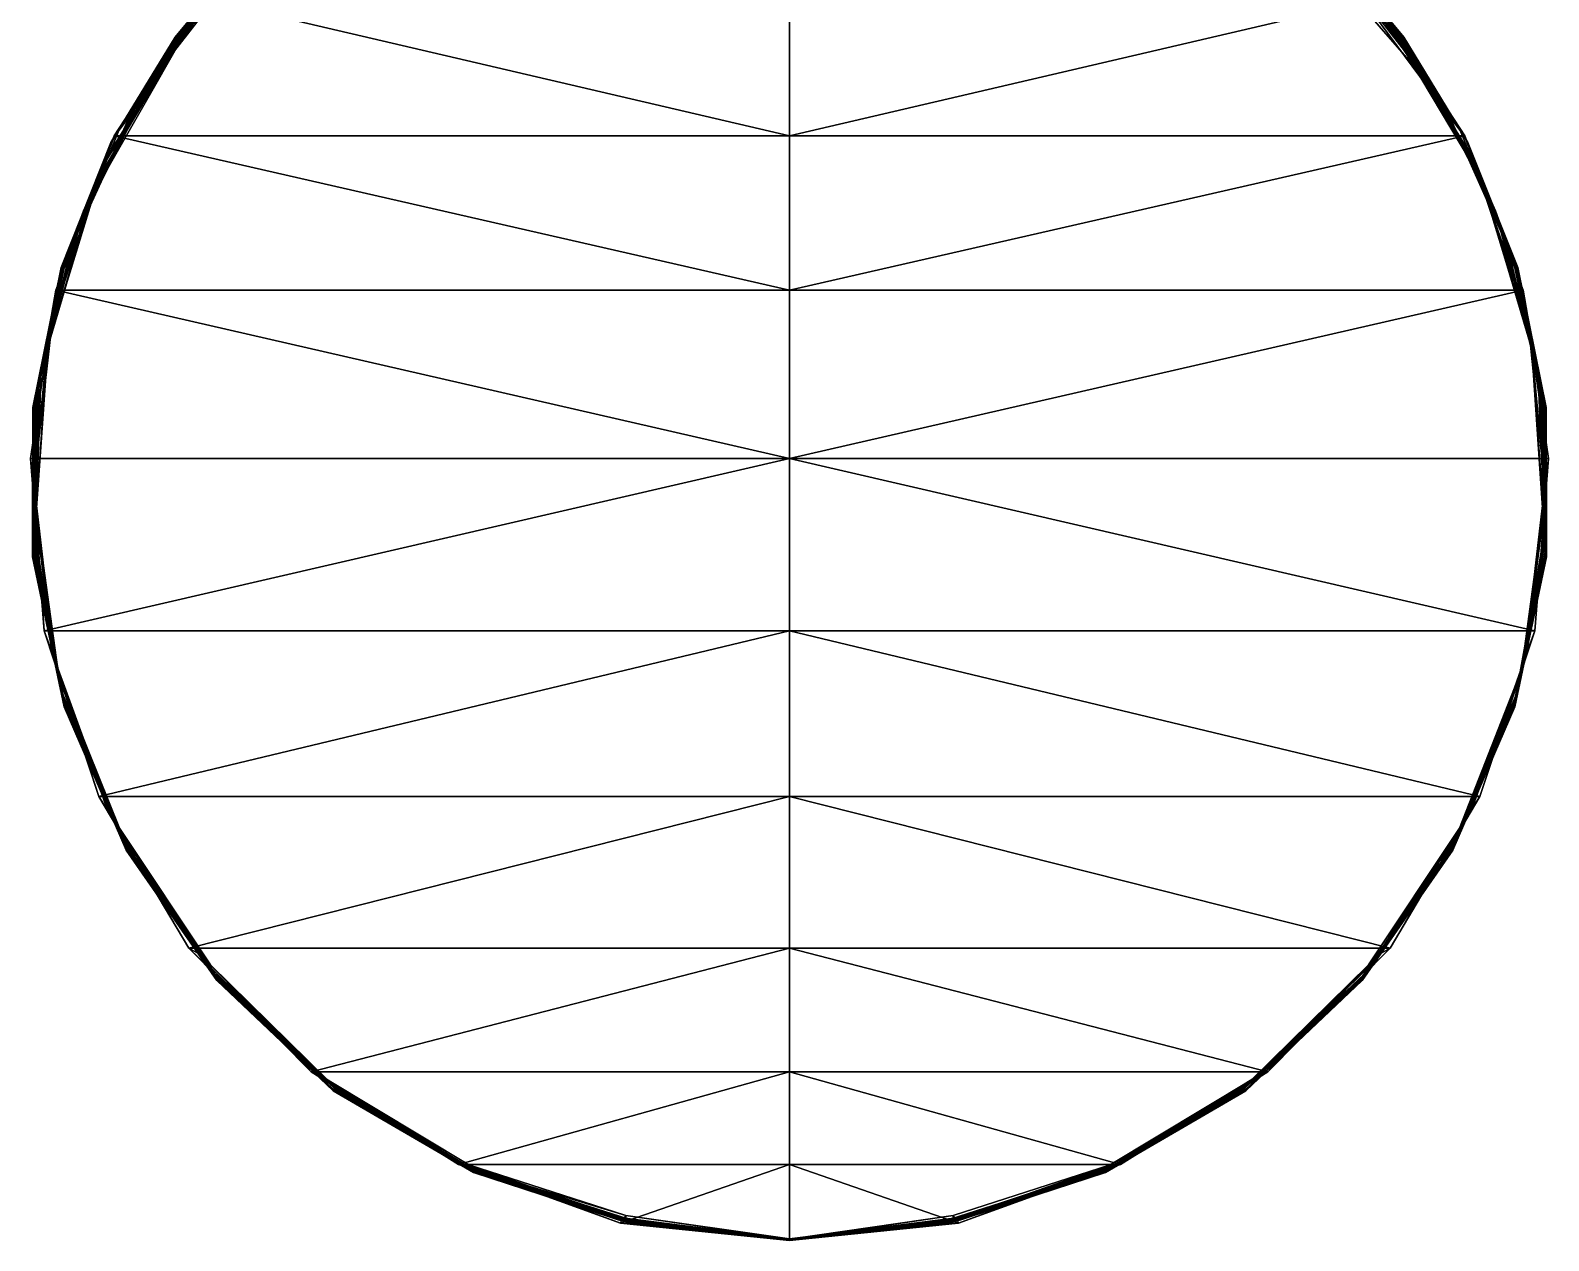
# Model space of a CAD drawing. Header units: centimetres. Extents: x -2.54 to 2.54, y -7.57 to 0.
# Drawn here: x -1.218 to 1.223, y -7.569 to -5.622 of the extents above; entities that cross this region are included whole.
import ezdxf

# ---------------------------------------------------------------- set-up
doc = ezdxf.new("R2010")
doc.units = ezdxf.units.CM
doc.layers.get('0').update_dxf_attribs({"true_color": 0x5890e1})

msp = doc.modelspace()

# ---------------------------------------------------------------- meshes
at = {"color": 18, "true_color": 0x000000}
mesh = msp.add_polyface(dxfattribs=at)
corners = [(1.0054, -5.6598, 4.5547), (0.7624, -5.3989, 4.4989), (0.7841, -5.4139, 4.9963), (1.0425, -5.7207, 4.2941), (0.8694, -5.4981, 4.2551), (0.6795, -5.3361, 4.1217), (0.5527, -5.2626, 5.0582), (0.7924, -5.4228, 5.4662), (0.9671, -5.61, 5.4505), (0.9692, -5.6175, 4.9867), (0.7798, -5.4157, 5.9267), (0.9613, -5.6029, 5.918), (0.547, -5.2643, 5.9362), (0.7499, -5.387, 6.6), (0.9445, -5.5713, 6.6), (0.9315, -5.5679, 4.0059), (0.9658, -5.6052, 3.7645), (0.8306, -5.4567, 3.7344), (0.7783, -5.4097, 3.9429), (0.6816, -5.3337, 3.6366), (0.7394, -5.3739, 3.4806), (0.764, -5.3928, 3.3), (0.7617, -5.0976, 3.3), (0.8615, -5.4842, 3.5182), (0.8761, -5.4949, 3.3), (0.6969, -5.0659, 3.5977), (0.9828, -5.6247, 3.5312), (0.7841, -5.4139, 1.6037), (0.7624, -5.3989, 2.1011), (1.0054, -5.6598, 2.0453), (0.8694, -5.4981, 2.3449), (1.0425, -5.7207, 2.3059), (0.6795, -5.3361, 2.4783), (0.5527, -5.2626, 1.5418), (0.7924, -5.4228, 1.1338), (0.9692, -5.6175, 1.6133), (0.9671, -5.61, 1.1495), (0.9613, -5.6029, 0.682), (0.7798, -5.4157, 0.6733), (0.547, -5.2643, 0.6638), (0.9445, -5.5713, 0), (0.7499, -5.387), (0.9315, -5.5679, 2.5941), (0.7783, -5.4097, 2.6571), (0.8306, -5.4567, 2.8656), (0.9658, -5.6052, 2.8355), (0.6009, -5.2848, 2.8351), (0.6816, -5.3337, 2.9634), (0.7394, -5.3739, 3.1194), (0.8615, -5.4842, 3.0818), (0.6969, -5.0659, 3.0023), (0.9828, -5.6247, 3.0688)]
mesh.append_faces([[corners[k] for k in face] for face in [(0, 1, 2), (3, 4, 1), (1, 4, 5), (6, 2, 1), (7, 2, 6), (7, 8, 9), (9, 2, 7), (8, 7, 10), (10, 11, 8), (12, 10, 7), (10, 13, 14), (14, 11, 10), (13, 10, 12), (15, 16, 17), (17, 18, 15), (15, 18, 5), (5, 4, 15), (18, 17, 19), (20, 21, 22), (20, 23, 24), (24, 21, 20), (25, 19, 20), (20, 19, 17), (17, 23, 20), (24, 23, 26), (26, 23, 17), (27, 28, 29), (28, 30, 31), (32, 30, 28), (28, 27, 33), (33, 27, 34), (34, 27, 35), (35, 36, 34), (36, 37, 38), (38, 34, 36), (34, 38, 39), (38, 37, 40), (40, 41, 38), (39, 38, 41), (42, 43, 44), (44, 45, 42), (42, 30, 32), (32, 43, 42), (43, 46, 47), (47, 44, 43), (22, 21, 48), (48, 21, 24), (24, 49, 48), (48, 47, 50), (48, 49, 44), (44, 47, 48), (51, 49, 24), (44, 49, 51)]], dxfattribs={"vtx2": -1, "color": 18})
mesh = msp.add_polyface(dxfattribs=at)
corners = [(-0.7797, -5.4139, 4.9963), (-0.758, -5.3989, 4.4989), (-1.0009, -5.6598, 4.5547), (-0.8649, -5.4981, 4.2551), (-0.5596, -5.2692, 4.2409), (-0.6751, -5.3361, 4.1217), (-0.788, -5.4228, 5.4662), (-0.5566, -5.269, 5.4993), (-0.9648, -5.6175, 4.9867), (-0.9626, -5.61, 5.4505), (-0.9568, -5.6029, 5.918), (-0.7753, -5.4157, 5.9267), (-0.9401, -5.5713, 6.6), (-0.7454, -5.387, 6.6), (-0.7738, -5.4097, 3.9429), (-0.8261, -5.4567, 3.7344), (-0.9613, -5.6052, 3.7645), (-0.927, -5.5679, 4.0059), (-0.5964, -5.2848, 3.7649), (-0.6772, -5.3337, 3.6366), (-0.7595, -5.3928, 3.3), (-0.7349, -5.3739, 3.4806), (-0.7397, -5.0887, 3.4542), (-0.8716, -5.4949, 3.3), (-0.8571, -5.4842, 3.5182), (-0.9857, -5.6328, 3.3), (-1.0009, -5.6598, 2.0453), (-0.758, -5.3989, 2.1011), (-0.7797, -5.4139, 1.6037), (-0.8649, -5.4981, 2.3449), (-0.5596, -5.2692, 2.3591), (-0.6751, -5.3361, 2.4783), (-0.5566, -5.269, 1.1007), (-0.788, -5.4228, 1.1338), (-0.9626, -5.61, 1.1495), (-0.9648, -5.6175, 1.6133), (-0.9568, -5.6029, 0.682), (-0.7753, -5.4157, 0.6733), (-0.7454, -5.387), (-0.9401, -5.5713, 0), (-0.7738, -5.4097, 2.6571), (-0.927, -5.5679, 2.5941), (-0.9613, -5.6052, 2.8355), (-0.8261, -5.4567, 2.8656), (-0.5964, -5.2848, 2.8351), (-0.6772, -5.3337, 2.9634), (-0.7397, -5.0887, 3.1458), (-0.7349, -5.3739, 3.1194), (-0.8571, -5.4842, 3.0818)]
mesh.append_faces([[corners[k] for k in face] for face in [(0, 1, 2), (2, 1, 3), (4, 5, 3), (3, 1, 4), (0, 6, 7), (0, 8, 9), (9, 6, 0), (10, 11, 6), (6, 9, 10), (7, 6, 11), (10, 12, 13), (13, 11, 10), (14, 15, 16), (16, 17, 14), (3, 5, 14), (14, 17, 3), (18, 19, 15), (15, 14, 18), (20, 21, 22), (20, 23, 24), (24, 21, 20), (22, 21, 19), (24, 15, 19), (19, 21, 24), (24, 23, 25), (16, 15, 24), (26, 27, 28), (29, 27, 26), (30, 27, 29), (29, 31, 30), (32, 33, 28), (28, 33, 34), (34, 35, 28), (36, 34, 33), (33, 37, 36), (37, 33, 32), (36, 37, 38), (38, 39, 36), (40, 41, 42), (42, 43, 40), (29, 41, 40), (40, 31, 29), (44, 40, 43), (43, 45, 44), (46, 47, 20), (20, 47, 48), (48, 23, 20), (45, 47, 46), (48, 47, 45), (45, 43, 48), (25, 23, 48), (48, 43, 42)]], dxfattribs={"vtx2": -1, "color": 18})
mesh = msp.add_polyface(dxfattribs=at)
corners = [(-1.0009, -5.6598, 4.5547), (-0.9648, -5.6175, 4.9867), (-0.7797, -5.4139, 4.9963), (-0.8649, -5.4981, 4.2551), (-1.0381, -5.7207, 4.2941), (-1.1112, -5.8631, 5.0024), (-1.1032, -5.8421, 5.4526), (-0.9626, -5.61, 5.4505), (-1.0958, -5.8262, 5.9142), (-0.9568, -5.6029, 5.918), (-1.0837, -5.7915, 6.6), (-0.9401, -5.5713, 6.6), (-1.1332, -5.9124, 4.5544), (-1.1449, -5.9448, 4.2944), (-0.927, -5.5679, 4.0059), (-0.9613, -5.6052, 3.7645), (-1.076, -5.7831, 3.7793), (-1.0588, -5.7605, 4.0324), (-0.9857, -5.6328, 3.3), (-0.9783, -5.6247, 3.5312), (-0.8571, -5.4842, 3.5182), (-1.0888, -5.8025, 3.3), (-1.0847, -5.7966, 3.5375), (0.0022, -5.7915, 6.6), (0.0022, -5.5713, 6.6), (-1.1773, -6.0396, 6.6), (0.0022, -6.0396, 6.6), (0.0022, -6.3104, 6.6), (-0.7797, -5.4139, 1.6037), (-0.9648, -5.6175, 1.6133), (-1.0009, -5.6598, 2.0453), (-1.0381, -5.7207, 2.3059), (-0.8649, -5.4981, 2.3449), (-0.9626, -5.61, 1.1495), (-1.1032, -5.8421, 1.1474), (-1.1112, -5.8631, 1.5976), (-0.9568, -5.6029, 0.682), (-1.0958, -5.8262, 0.6858), (-0.9401, -5.5713, 0), (-1.0837, -5.7915, 0), (-1.1332, -5.9124, 2.0456), (-1.1449, -5.9448, 2.3056), (-1.153, -5.9706, 2.5628), (-1.0588, -5.7605, 2.5676), (-0.927, -5.5679, 2.5941), (-1.076, -5.7831, 2.8207), (-0.9613, -5.6052, 2.8355), (-0.8571, -5.4842, 3.0818), (-0.9783, -5.6247, 3.0688), (-1.0847, -5.7966, 3.0625), (0.0022, -5.5713, 0), (0.0022, -5.7915, 0), (0.0022, -6.0396), (-1.1773, -6.0396), (0.0022, -6.3104)]
mesh.append_faces([[corners[k] for k in face] for face in [(0, 1, 2), (3, 4, 0), (1, 5, 6), (6, 7, 1), (6, 8, 9), (9, 7, 6), (9, 8, 10), (10, 11, 9), (1, 0, 12), (12, 5, 1), (0, 4, 13), (14, 15, 16), (16, 17, 14), (4, 3, 14), (14, 17, 4), (18, 19, 20), (21, 22, 19), (19, 18, 21), (16, 15, 19), (19, 22, 16), (20, 19, 15), (11, 10, 23), (23, 24, 11), (10, 25, 26), (26, 23, 10), (27, 26, 25), (28, 29, 30), (30, 31, 32), (29, 33, 34), (34, 35, 29), (34, 33, 36), (36, 37, 34), (36, 38, 39), (39, 37, 36), (29, 35, 40), (40, 30, 29), (41, 31, 30), (42, 43, 31), (44, 43, 45), (45, 46, 44), (31, 43, 44), (44, 32, 31), (47, 48, 18), (21, 18, 48), (48, 49, 21), (45, 49, 48), (48, 46, 45), (46, 48, 47), (38, 50, 51), (51, 39, 38), (39, 51, 52), (52, 53, 39), (53, 52, 54)]], dxfattribs={"vtx2": -1, "color": 18})
mesh = msp.add_polyface(dxfattribs=at)
corners = [(0.7841, -5.4139, 4.9963), (0.9692, -5.6175, 4.9867), (1.0054, -5.6598, 4.5547), (0.7624, -5.3989, 4.4989), (1.0425, -5.7207, 4.2941), (0.9671, -5.61, 5.4505), (1.1077, -5.8421, 5.4526), (1.1157, -5.8631, 5.0024), (0.9613, -5.6029, 5.918), (1.1003, -5.8262, 5.9142), (0.9445, -5.5713, 6.6), (1.0881, -5.7915, 6.6), (1.1377, -5.9124, 4.5544), (1.0633, -5.7605, 4.0324), (1.1493, -5.9448, 4.2944), (1.0804, -5.7831, 3.7793), (0.9658, -5.6052, 3.7645), (0.9315, -5.5679, 4.0059), (0.8694, -5.4981, 4.2551), (0.9828, -5.6247, 3.5312), (0.9902, -5.6328, 3.3), (0.8761, -5.4949, 3.3), (1.0892, -5.7966, 3.5375), (1.0932, -5.8025, 3.3), (0.8306, -5.4567, 3.7344), (0.0022, -5.5713, 6.6), (0.0022, -5.7915, 6.6), (0.0022, -6.0396, 6.6), (1.1817, -6.0396, 6.6), (0.0022, -6.3104, 6.6), (1.0054, -5.6598, 2.0453), (0.9692, -5.6175, 1.6133), (0.7841, -5.4139, 1.6037), (1.0425, -5.7207, 2.3059), (0.7624, -5.3989, 2.1011), (0.9671, -5.61, 1.1495), (1.1157, -5.8631, 1.5976), (1.1077, -5.8421, 1.1474), (1.1003, -5.8262, 0.6858), (0.9613, -5.6029, 0.682), (0.9445, -5.5713, 0), (1.0881, -5.7915, 0), (1.1377, -5.9124, 2.0456), (1.1493, -5.9448, 2.3056), (1.0633, -5.7605, 2.5676), (0.9315, -5.5679, 2.5941), (0.9658, -5.6052, 2.8355), (1.0804, -5.7831, 2.8207), (0.8694, -5.4981, 2.3449), (0.9828, -5.6247, 3.0688), (1.0892, -5.7966, 3.0625), (0.8306, -5.4567, 2.8656), (0.0022, -5.7915, 0), (0.0022, -5.5713, 0), (1.1817, -6.0396), (0.0022, -6.0396), (0.0022, -6.3104)]
mesh.append_faces([[corners[k] for k in face] for face in [(0, 1, 2), (3, 2, 4), (5, 6, 7), (7, 1, 5), (5, 8, 9), (9, 6, 5), (10, 11, 9), (9, 8, 10), (2, 1, 7), (4, 2, 12), (13, 4, 14), (13, 15, 16), (16, 17, 13), (13, 17, 18), (18, 4, 13), (19, 20, 21), (20, 19, 22), (22, 23, 20), (22, 19, 16), (16, 15, 22), (24, 16, 19), (10, 25, 26), (26, 11, 10), (11, 26, 27), (27, 28, 11), (28, 27, 29), (30, 31, 32), (33, 30, 34), (35, 31, 36), (36, 37, 35), (35, 37, 38), (38, 39, 35), (40, 39, 38), (38, 41, 40), (36, 31, 30), (42, 30, 33), (43, 33, 44), (44, 45, 46), (46, 47, 44), (44, 33, 48), (48, 45, 44), (21, 20, 49), (20, 23, 50), (50, 49, 20), (50, 47, 46), (46, 49, 50), (49, 46, 51), (40, 41, 52), (52, 53, 40), (41, 54, 55), (55, 52, 41), (56, 55, 54)]], dxfattribs={"vtx2": -1, "color": 18})
mesh = msp.add_polyface(dxfattribs=at)
corners = [(-1.1032, -5.8421, 5.4526), (-1.188, -6.1025, 5.4521), (-1.1846, -6.08, 5.9121), (-1.0958, -5.8262, 5.9142), (-1.1773, -6.0396, 6.6), (-1.0837, -5.7915, 6.6), (-1.1908, -6.1295, 4.9976), (-1.1112, -5.8631, 5.0024), (-1.201, -6.1674, 4.5335), (-1.1332, -5.9124, 4.5544), (-1.1449, -5.9448, 4.2944), (-1.205, -6.1869, 4.284), (-1.0009, -5.6598, 4.5547), (-1.153, -5.9706, 4.0372), (-1.2076, -6.2045, 4.0348), (-1.0381, -5.7207, 4.2941), (-1.0588, -5.7605, 4.0324), (-1.076, -5.7831, 3.7793), (-1.1606, -5.989, 3.7847), (-1.1689, -6.0036, 3.3), (-1.1655, -5.9997, 3.5408), (-1.0847, -5.7966, 3.5375), (-1.0888, -5.8025, 3.3), (-1.2145, -6.2288, 3.3), (-1.2123, -6.2258, 3.5424), (-1.2099, -6.2179, 3.7865), (-1.1032, -5.8421, 1.1474), (-1.0958, -5.8262, 0.6858), (-1.1846, -6.08, 0.6879), (-1.188, -6.1025, 1.1479), (-1.1773, -6.0396), (-1.0837, -5.7915, 0), (-1.1908, -6.1295, 1.6024), (-1.1112, -5.8631, 1.5976), (-1.201, -6.1674, 2.0665), (-1.1332, -5.9124, 2.0456), (-1.1449, -5.9448, 2.3056), (-1.205, -6.1869, 2.316), (-1.0009, -5.6598, 2.0453), (-1.153, -5.9706, 2.5628), (-1.2076, -6.2045, 2.5652), (-1.0381, -5.7207, 2.3059), (-1.076, -5.7831, 2.8207), (-1.0588, -5.7605, 2.5676), (-1.1606, -5.989, 2.8153), (-1.0847, -5.7966, 3.0625), (-1.1655, -5.9997, 3.0592), (-1.2123, -6.2258, 3.0576), (-1.2099, -6.2179, 2.8135)]
mesh.append_faces([[corners[k] for k in face] for face in [(0, 1, 2), (2, 3, 0), (4, 5, 3), (3, 2, 4), (6, 1, 0), (0, 7, 6), (8, 6, 7), (7, 9, 8), (10, 11, 8), (8, 9, 10), (10, 9, 12), (13, 14, 11), (11, 10, 13), (15, 16, 13), (13, 10, 15), (17, 18, 13), (13, 16, 17), (19, 20, 21), (21, 22, 19), (20, 19, 23), (18, 20, 24), (24, 25, 18), (14, 13, 18), (18, 25, 14), (18, 17, 21), (21, 20, 18), (26, 27, 28), (28, 29, 26), (30, 28, 27), (27, 31, 30), (32, 33, 26), (26, 29, 32), (34, 35, 33), (33, 32, 34), (36, 35, 34), (34, 37, 36), (38, 35, 36), (39, 36, 37), (37, 40, 39), (41, 36, 39), (42, 43, 39), (39, 44, 42), (19, 22, 45), (45, 46, 19), (23, 19, 46), (46, 47, 23), (44, 48, 47), (47, 46, 44), (40, 48, 44), (44, 39, 40), (44, 46, 45), (45, 42, 44)]], dxfattribs={"vtx2": -1, "color": 18})
mesh = msp.add_polyface(dxfattribs=at)
corners = [(1.1003, -5.8262, 5.9142), (1.1891, -6.08, 5.9121), (1.1925, -6.1025, 5.4521), (1.1077, -5.8421, 5.4526), (1.0881, -5.7915, 6.6), (1.1817, -6.0396, 6.6), (1.2229, -6.3104, 6.6), (1.1953, -6.1295, 4.9976), (1.1157, -5.8631, 5.0024), (1.2054, -6.1674, 4.5335), (1.1377, -5.9124, 4.5544), (1.0054, -5.6598, 4.5547), (1.2095, -6.1869, 4.284), (1.1493, -5.9448, 4.2944), (1.0425, -5.7207, 4.2941), (1.2121, -6.2045, 4.0348), (1.1574, -5.9706, 4.0372), (1.0633, -5.7605, 4.0324), (1.1651, -5.989, 3.7847), (1.0804, -5.7831, 3.7793), (1.0932, -5.8025, 3.3), (1.0892, -5.7966, 3.5375), (1.17, -5.9997, 3.5408), (1.1733, -6.0036, 3.3), (1.2168, -6.2258, 3.5424), (1.2143, -6.2179, 3.7865), (1.1003, -5.8262, 0.6858), (1.1077, -5.8421, 1.1474), (1.1925, -6.1025, 1.1479), (1.1891, -6.08, 0.6879), (1.1817, -6.0396), (1.0881, -5.7915, 0), (1.2229, -6.3104), (1.1953, -6.1295, 1.6024), (1.1157, -5.8631, 1.5976), (1.1377, -5.9124, 2.0456), (1.2054, -6.1674, 2.0665), (1.0054, -5.6598, 2.0453), (1.1493, -5.9448, 2.3056), (1.2095, -6.1869, 2.316), (1.0425, -5.7207, 2.3059), (1.1574, -5.9706, 2.5628), (1.2121, -6.2045, 2.5652), (1.0633, -5.7605, 2.5676), (1.0804, -5.7831, 2.8207), (1.1651, -5.989, 2.8153), (1.17, -5.9997, 3.0592), (1.0892, -5.7966, 3.0625), (1.2168, -6.2258, 3.0576), (1.2143, -6.2179, 2.8135)]
mesh.append_faces([[corners[k] for k in face] for face in [(0, 1, 2), (2, 3, 0), (1, 0, 4), (4, 5, 1), (1, 5, 6), (7, 8, 3), (3, 2, 7), (8, 7, 9), (9, 10, 8), (8, 10, 11), (10, 9, 12), (12, 13, 10), (10, 13, 14), (13, 12, 15), (15, 16, 13), (13, 16, 17), (17, 16, 18), (18, 19, 17), (20, 21, 22), (22, 23, 20), (23, 22, 24), (22, 18, 25), (25, 18, 16), (16, 15, 25), (22, 21, 19), (19, 18, 22), (26, 27, 28), (28, 29, 26), (29, 30, 31), (31, 26, 29), (32, 30, 29), (33, 28, 27), (27, 34, 33), (34, 35, 36), (36, 33, 34), (37, 35, 34), (35, 38, 39), (39, 36, 35), (40, 38, 35), (38, 41, 42), (42, 39, 38), (43, 41, 38), (43, 44, 45), (45, 41, 43), (20, 23, 46), (46, 47, 20), (48, 46, 23), (49, 45, 46), (46, 48, 49), (49, 42, 41), (41, 45, 49), (46, 45, 44), (44, 47, 46)]], dxfattribs={"vtx2": -1, "color": 18})
mesh = msp.add_polyface(dxfattribs=at)
corners = [(-1.188, -6.1025, 5.4521), (-1.2139, -6.3726, 5.4499), (-1.213, -6.3493, 5.9104), (-1.2184, -6.3104, 6.6), (-1.1773, -6.0396, 6.6), (-1.1845, -6.62, 5.909), (-1.1961, -6.588, 6.6), (-1.179, -6.64, 5.4473), (-1.209, -6.3978, 4.9901), (-1.2145, -6.2288, 3.3), (-1.2123, -6.2258, 3.5424), (-1.1655, -5.9997, 3.5408), (-1.2149, -6.469, 3.3), (-1.2139, -6.4662, 3.5428), (-1.164, -6.7101, 3.3), (-1.2124, -6.426, 4.5205), (-1.1697, -6.681, 4.5122), (-1.201, -6.1674, 4.5335), (-1.1908, -6.1295, 4.9976), (-1.2117, -6.4393, 4.2764), (-1.205, -6.1869, 4.284), (-1.1677, -6.6904, 4.2707), (-1.2117, -6.451, 4.0316), (-1.2076, -6.2045, 4.0348), (-1.1647, -6.6978, 4.0285), (-1.2129, -6.4604, 3.7863), (-1.2099, -6.2179, 3.7865), (-1.163, -6.7042, 3.7852), (-1.213, -6.3493, 0.6896), (-1.2139, -6.3726, 1.1501), (-1.188, -6.1025, 1.1479), (-1.1773, -6.0396), (-1.2184, -6.3104), (-1.1961, -6.588), (-1.1845, -6.62, 0.691), (-1.179, -6.64, 1.1527), (-1.209, -6.3978, 1.6099), (-1.1908, -6.1295, 1.6024), (-1.2123, -6.2258, 3.0576), (-1.2139, -6.4662, 3.0572), (-1.1697, -6.681, 2.0878), (-1.2124, -6.426, 2.0795), (-1.201, -6.1674, 2.0665), (-1.2117, -6.4393, 2.3236), (-1.205, -6.1869, 2.316), (-1.2117, -6.451, 2.5684), (-1.1677, -6.6904, 2.3293), (-1.2076, -6.2045, 2.5652), (-1.2129, -6.4604, 2.8137), (-1.1647, -6.6978, 2.5715), (-1.2099, -6.2179, 2.8135), (-1.163, -6.7042, 2.8148)]
mesh.append_faces([[corners[k] for k in face] for face in [(0, 1, 2), (2, 3, 4), (2, 5, 6), (6, 3, 2), (2, 1, 7), (7, 1, 8), (8, 1, 0), (9, 10, 11), (12, 13, 10), (10, 9, 12), (13, 12, 14), (8, 15, 16), (17, 15, 8), (8, 18, 17), (16, 15, 19), (17, 20, 19), (19, 15, 17), (21, 19, 22), (20, 23, 22), (22, 19, 20), (24, 22, 25), (23, 26, 25), (25, 22, 23), (10, 13, 25), (25, 26, 10), (27, 25, 13), (28, 29, 30), (31, 32, 28), (28, 32, 33), (33, 34, 28), (35, 29, 28), (36, 29, 35), (30, 29, 36), (36, 37, 30), (12, 9, 38), (38, 39, 12), (14, 12, 39), (40, 41, 36), (42, 37, 36), (36, 41, 42), (43, 41, 40), (42, 41, 43), (43, 44, 42), (45, 43, 46), (44, 43, 45), (45, 47, 44), (48, 45, 49), (47, 45, 48), (48, 50, 47), (38, 50, 48), (48, 39, 38), (39, 48, 51)]], dxfattribs={"vtx2": -1, "color": 18})
mesh = msp.add_polyface(dxfattribs=at)
corners = [(1.1891, -6.08, 5.9121), (1.2174, -6.3493, 5.9104), (1.2183, -6.3726, 5.4499), (1.2229, -6.3104, 6.6), (1.2006, -6.588, 6.6), (1.1889, -6.62, 5.909), (1.1835, -6.64, 5.4473), (1.1782, -6.6603, 4.9838), (1.2135, -6.3978, 4.9901), (1.1953, -6.1295, 4.9976), (1.1925, -6.1025, 5.4521), (1.2168, -6.2258, 3.5424), (1.219, -6.2288, 3.3), (1.1733, -6.0036, 3.3), (1.2183, -6.4662, 3.5428), (1.2194, -6.469, 3.3), (1.1674, -6.7082, 3.5425), (1.2169, -6.426, 4.5205), (1.2054, -6.1674, 4.5335), (1.1721, -6.6904, 4.2707), (1.2162, -6.4393, 4.2764), (1.2095, -6.1869, 4.284), (1.1691, -6.6978, 4.0285), (1.2162, -6.451, 4.0316), (1.2121, -6.2045, 4.0348), (1.2173, -6.4604, 3.7863), (1.2143, -6.2179, 3.7865), (1.17, -5.9997, 3.5408), (1.2183, -6.3726, 1.1501), (1.2174, -6.3493, 0.6896), (1.1891, -6.08, 0.6879), (1.2229, -6.3104), (1.1889, -6.62, 0.691), (1.2006, -6.588), (1.1835, -6.64, 1.1527), (1.2135, -6.3978, 1.6099), (1.1782, -6.6603, 1.6162), (1.1925, -6.1025, 1.1479), (1.1953, -6.1295, 1.6024), (1.2168, -6.2258, 3.0576), (1.2183, -6.4662, 3.0572), (1.1674, -6.7082, 3.0575), (1.2169, -6.426, 2.0795), (1.2054, -6.1674, 2.0665), (1.2162, -6.4393, 2.3236), (1.1721, -6.6904, 2.3293), (1.2095, -6.1869, 2.316), (1.2162, -6.451, 2.5684), (1.1691, -6.6978, 2.5715), (1.2121, -6.2045, 2.5652), (1.2143, -6.2179, 2.8135), (1.2173, -6.4604, 2.8137)]
mesh.append_faces([[corners[k] for k in face] for face in [(0, 1, 2), (3, 1, 0), (3, 4, 5), (5, 1, 3), (6, 2, 1), (7, 8, 2), (2, 8, 9), (9, 10, 2), (11, 12, 13), (12, 11, 14), (14, 15, 12), (15, 14, 16), (17, 8, 7), (17, 18, 9), (9, 8, 17), (19, 20, 17), (17, 20, 21), (21, 18, 17), (22, 23, 20), (20, 23, 24), (24, 21, 20), (23, 25, 26), (26, 24, 23), (26, 25, 14), (14, 11, 26), (26, 11, 27), (16, 14, 25), (28, 29, 30), (30, 29, 31), (31, 29, 32), (32, 33, 31), (29, 28, 34), (28, 35, 36), (28, 37, 38), (38, 35, 28), (13, 12, 39), (12, 15, 40), (40, 39, 12), (41, 40, 15), (36, 35, 42), (42, 35, 38), (38, 43, 42), (42, 44, 45), (42, 43, 46), (46, 44, 42), (44, 47, 48), (44, 46, 49), (49, 47, 44), (47, 49, 50), (50, 51, 47), (50, 39, 40), (40, 51, 50), (51, 40, 41)]], dxfattribs={"vtx2": -1, "color": 18})
mesh = msp.add_polyface(dxfattribs=at)
corners = [(-1.213, -6.3493, 5.9104), (-1.1846, -6.08, 5.9121), (-1.188, -6.1025, 5.4521), (-1.1773, -6.0396, 6.6), (-1.1845, -6.62, 5.909), (-1.0939, -6.8779, 5.9076), (-1.1081, -6.8544, 6.6), (-1.1961, -6.588, 6.6), (-1.179, -6.64, 5.4473), (-1.0855, -6.8925, 5.4447), (-1.209, -6.3978, 4.9901), (-1.1737, -6.6603, 4.9838), (-1.1908, -6.1295, 4.9976), (-1.164, -6.7101, 3.3), (-1.1629, -6.7082, 3.5425), (-1.2139, -6.4662, 3.5428), (-1.0645, -6.9408, 3.3), (-1.075, -6.9053, 4.9791), (-1.1697, -6.681, 4.5122), (-1.2117, -6.4393, 4.2764), (-1.1677, -6.6904, 4.2707), (-1.2117, -6.451, 4.0316), (-1.1647, -6.6978, 4.0285), (-1.2129, -6.4604, 3.7863), (-1.163, -6.7042, 3.7852), (-1.0653, -6.9371, 3.7839), (-1.0685, -6.9273, 4.2665), (-1.2184, -6.3104, 6.6), (0.0022, -6.3104, 6.6), (0.0022, -6.588, 6.6), (0.0022, -6.8544, 6.6), (-1.188, -6.1025, 1.1479), (-1.1846, -6.08, 0.6879), (-1.213, -6.3493, 0.6896), (-1.1773, -6.0396), (-1.1845, -6.62, 0.691), (-1.1961, -6.588), (-1.1081, -6.8544), (-1.0939, -6.8779, 0.6924), (-1.0855, -6.8925, 1.1553), (-1.179, -6.64, 1.1527), (-1.1737, -6.6603, 1.6162), (-1.209, -6.3978, 1.6099), (-1.2139, -6.4662, 3.0572), (-1.1629, -6.7082, 3.0575), (-1.1697, -6.681, 2.0878), (-1.075, -6.9053, 1.6209), (-1.1677, -6.6904, 2.3293), (-1.2117, -6.4393, 2.3236), (-1.1647, -6.6978, 2.5715), (-1.2117, -6.451, 2.5684), (-1.163, -6.7042, 2.8148), (-1.2129, -6.4604, 2.8137), (-1.0653, -6.9371, 2.8161), (-1.0685, -6.9273, 2.3335), (0.0022, -6.3104), (-1.2184, -6.3104), (0.0022, -6.588), (0.0022, -6.8544)]
mesh.append_faces([[corners[k] for k in face] for face in [(0, 1, 2), (3, 1, 0), (4, 5, 6), (6, 7, 4), (4, 8, 9), (9, 5, 4), (8, 4, 0), (10, 11, 8), (2, 12, 10), (13, 14, 15), (14, 13, 16), (9, 8, 11), (17, 11, 18), (18, 11, 10), (19, 20, 18), (21, 22, 20), (23, 24, 22), (15, 14, 24), (25, 24, 14), (22, 24, 25), (26, 20, 22), (18, 20, 26), (3, 27, 28), (28, 27, 7), (7, 29, 28), (29, 7, 6), (6, 30, 29), (31, 32, 33), (33, 32, 34), (35, 36, 37), (37, 38, 35), (35, 38, 39), (39, 40, 35), (33, 35, 40), (40, 41, 42), (43, 44, 13), (16, 13, 44), (41, 40, 39), (45, 41, 46), (42, 41, 45), (45, 47, 48), (47, 49, 50), (49, 51, 52), (51, 44, 43), (44, 51, 53), (53, 51, 49), (49, 47, 54), (54, 47, 45), (55, 56, 34), (55, 57, 36), (36, 56, 55), (57, 58, 37), (37, 36, 57)]], dxfattribs={"vtx2": -1, "color": 18})
mesh = msp.add_polyface(dxfattribs=at)
corners = [(1.2183, -6.3726, 5.4499), (1.1925, -6.1025, 5.4521), (1.1891, -6.08, 5.9121), (1.2006, -6.588, 6.6), (1.1125, -6.8544, 6.6), (1.0984, -6.8779, 5.9076), (1.1889, -6.62, 5.909), (1.09, -6.8925, 5.4447), (1.1835, -6.64, 5.4473), (1.2174, -6.3493, 5.9104), (1.1782, -6.6603, 4.9838), (1.1674, -6.7082, 3.5425), (1.1685, -6.7101, 3.3), (1.2194, -6.469, 3.3), (1.069, -6.9397, 3.5419), (1.0794, -6.9053, 4.9791), (1.0765, -6.9215, 4.5064), (1.1742, -6.681, 4.5122), (1.2169, -6.426, 4.5205), (1.1721, -6.6904, 4.2707), (1.2162, -6.4393, 4.2764), (1.1691, -6.6978, 4.0285), (1.2162, -6.451, 4.0316), (1.1675, -6.7042, 3.7852), (1.2173, -6.4604, 3.7863), (1.0695, -6.932, 4.0258), (0.0022, -6.3104, 6.6), (1.2229, -6.3104, 6.6), (1.1817, -6.0396, 6.6), (0.0022, -6.588, 6.6), (0.0022, -6.8544, 6.6), (1.1891, -6.08, 0.6879), (1.1925, -6.1025, 1.1479), (1.2183, -6.3726, 1.1501), (1.2006, -6.588), (1.1889, -6.62, 0.691), (1.0984, -6.8779, 0.6924), (1.1125, -6.8544), (1.1835, -6.64, 1.1527), (1.09, -6.8925, 1.1553), (1.2174, -6.3493, 0.6896), (1.1782, -6.6603, 1.6162), (1.1674, -6.7082, 3.0575), (1.069, -6.9397, 3.0581), (1.0794, -6.9053, 1.6209), (1.1742, -6.681, 2.0878), (1.0765, -6.9215, 2.0936), (1.2169, -6.426, 2.0795), (1.1721, -6.6904, 2.3293), (1.1691, -6.6978, 2.5715), (1.2162, -6.4393, 2.3236), (1.2162, -6.451, 2.5684), (1.2173, -6.4604, 2.8137), (1.1675, -6.7042, 2.8148), (1.0695, -6.932, 2.5742), (1.1817, -6.0396), (1.2229, -6.3104), (0.0022, -6.3104), (0.0022, -6.588), (0.0022, -6.8544)]
mesh.append_faces([[corners[k] for k in face] for face in [(0, 1, 2), (3, 4, 5), (5, 6, 3), (5, 7, 8), (8, 6, 5), (9, 6, 8), (0, 8, 10), (11, 12, 13), (12, 11, 14), (15, 10, 8), (16, 17, 10), (10, 17, 18), (18, 17, 19), (20, 19, 21), (22, 21, 23), (23, 24, 22), (24, 23, 11), (14, 11, 23), (23, 21, 25), (25, 21, 19), (19, 17, 16), (26, 27, 28), (3, 27, 26), (26, 29, 3), (4, 3, 29), (29, 30, 4), (31, 32, 33), (34, 35, 36), (36, 37, 34), (36, 35, 38), (38, 39, 36), (38, 35, 40), (41, 38, 33), (13, 12, 42), (43, 42, 12), (38, 41, 44), (41, 45, 46), (47, 45, 41), (48, 45, 47), (49, 48, 50), (51, 52, 53), (53, 49, 51), (42, 53, 52), (53, 42, 43), (54, 49, 53), (48, 49, 54), (46, 45, 48), (55, 56, 57), (34, 58, 57), (57, 56, 34), (37, 59, 58), (58, 34, 37)]], dxfattribs={"vtx2": -1, "color": 18})
mesh = msp.add_polyface(dxfattribs=at)
corners = [(0.9511, -7.1079, 5.9063), (1.0984, -6.8779, 5.9076), (1.1125, -6.8544, 6.6), (0.9682, -7.0982, 6.6), (0.9441, -7.1185, 5.4424), (1.09, -6.8925, 5.4447), (1.069, -6.9397, 3.5419), (1.069, -6.9408, 3.3), (1.1685, -6.7101, 3.3), (0.9226, -7.1488, 3.5414), (0.9233, -7.1501, 3.3), (0.9331, -7.1248, 4.9752), (1.0794, -6.9053, 4.9791), (1.1835, -6.64, 5.4473), (1.1782, -6.6603, 4.9838), (1.0765, -6.9215, 4.5064), (1.1675, -6.7042, 3.7852), (1.0697, -6.9371, 3.7839), (1.0695, -6.932, 4.0258), (0.9237, -7.1432, 4.0235), (0.9228, -7.1467, 3.7826), (1.1721, -6.6904, 4.2707), (1.073, -6.9273, 4.2665), (0.9263, -7.1401, 4.2634), (0.93, -7.1371, 4.5024), (0.0022, -6.8544, 6.6), (0.7714, -7.2971), (0.9682, -7.0982), (0.9511, -7.1079, 0.6937), (1.1125, -6.8544), (1.0984, -6.8779, 0.6924), (1.09, -6.8925, 1.1553), (0.9441, -7.1185, 1.1576), (1.069, -6.9397, 3.0581), (0.9226, -7.1488, 3.0586), (1.0794, -6.9053, 1.6209), (0.9331, -7.1248, 1.6248), (1.1835, -6.64, 1.1527), (1.0765, -6.9215, 2.0936), (1.1782, -6.6603, 1.6162), (1.0697, -6.9371, 2.8161), (1.1675, -6.7042, 2.8148), (1.0695, -6.932, 2.5742), (0.9228, -7.1467, 2.8174), (0.9237, -7.1432, 2.5765), (1.073, -6.9273, 2.3335), (1.1721, -6.6904, 2.3293), (0.9263, -7.1401, 2.3366), (0.93, -7.1371, 2.0976), (0.0022, -6.8544)]
mesh.append_faces([[corners[k] for k in face] for face in [(0, 1, 2), (2, 3, 0), (1, 0, 4), (4, 5, 1), (6, 7, 8), (7, 6, 9), (9, 10, 7), (4, 11, 12), (12, 5, 4), (13, 5, 12), (14, 12, 15), (16, 17, 6), (18, 17, 16), (18, 19, 20), (20, 17, 18), (21, 22, 18), (18, 22, 23), (23, 19, 18), (23, 22, 15), (15, 24, 23), (24, 15, 12), (12, 11, 24), (15, 22, 21), (20, 9, 6), (6, 17, 20), (3, 2, 25), (26, 27, 28), (28, 27, 29), (29, 30, 28), (30, 31, 32), (32, 28, 30), (8, 7, 33), (7, 10, 34), (34, 33, 7), (32, 31, 35), (35, 36, 32), (35, 31, 37), (38, 35, 39), (33, 40, 41), (41, 40, 42), (42, 40, 43), (43, 44, 42), (42, 45, 46), (42, 44, 47), (47, 45, 42), (47, 48, 38), (38, 45, 47), (48, 36, 35), (35, 38, 48), (46, 45, 38), (43, 40, 33), (33, 34, 43), (49, 29, 27)]], dxfattribs={"vtx2": -1, "color": 18})
mesh = msp.add_polyface(dxfattribs=at)
corners = [(-0.9466, -7.1079, 5.9063), (-0.9638, -7.0982, 6.6), (-1.1081, -6.8544, 6.6), (-1.0939, -6.8779, 5.9076), (-1.0855, -6.8925, 5.4447), (-0.9396, -7.1185, 5.4424), (-1.0645, -6.9408, 3.3), (-1.0645, -6.9397, 3.5419), (-1.1629, -6.7082, 3.5425), (-0.9188, -7.1501, 3.3), (-0.9181, -7.1488, 3.5414), (-1.075, -6.9053, 4.9791), (-0.9286, -7.1248, 4.9752), (-1.1737, -6.6603, 4.9838), (-1.1697, -6.681, 4.5122), (-1.072, -6.9215, 4.5064), (-1.0653, -6.9371, 3.7839), (-1.0651, -6.932, 4.0258), (-1.1647, -6.6978, 4.0285), (-0.9183, -7.1467, 3.7826), (-0.9192, -7.1432, 4.0235), (-1.0685, -6.9273, 4.2665), (-0.9218, -7.1401, 4.2634), (-0.9255, -7.1371, 4.5024), (0.0022, -6.8544, 6.6), (-0.7541, -7.3014, 0.6947), (-0.9466, -7.1079, 0.6937), (-0.9638, -7.0982), (-1.0939, -6.8779, 0.6924), (-1.1081, -6.8544), (-1.0855, -6.8925, 1.1553), (-0.9396, -7.1185, 1.1576), (-1.1629, -6.7082, 3.0575), (-1.0645, -6.9397, 3.0581), (-0.9181, -7.1488, 3.0586), (-0.9286, -7.1248, 1.6248), (-1.075, -6.9053, 1.6209), (-1.1737, -6.6603, 1.6162), (-1.072, -6.9215, 2.0936), (-1.1697, -6.681, 2.0878), (-1.0653, -6.9371, 2.8161), (-1.1647, -6.6978, 2.5715), (-1.0651, -6.932, 2.5742), (-0.9192, -7.1432, 2.5765), (-0.9183, -7.1467, 2.8174), (-1.0685, -6.9273, 2.3335), (-0.9218, -7.1401, 2.3366), (-0.9255, -7.1371, 2.0976), (0.0022, -6.8544)]
mesh.append_faces([[corners[k] for k in face] for face in [(0, 1, 2), (2, 3, 0), (4, 5, 0), (0, 3, 4), (6, 7, 8), (9, 10, 7), (7, 6, 9), (4, 11, 12), (12, 5, 4), (13, 11, 4), (14, 15, 11), (8, 7, 16), (16, 17, 18), (16, 19, 20), (20, 17, 16), (18, 17, 21), (20, 22, 21), (21, 17, 20), (23, 15, 21), (21, 22, 23), (15, 23, 12), (12, 11, 15), (21, 15, 14), (16, 7, 10), (10, 19, 16), (24, 2, 1), (25, 26, 27), (26, 28, 29), (29, 27, 26), (30, 28, 26), (26, 31, 30), (32, 33, 6), (9, 6, 33), (33, 34, 9), (30, 31, 35), (35, 36, 30), (30, 36, 37), (36, 38, 39), (40, 33, 32), (41, 42, 40), (40, 42, 43), (43, 44, 40), (45, 42, 41), (43, 42, 45), (45, 46, 43), (47, 46, 45), (45, 38, 47), (38, 36, 35), (35, 47, 38), (39, 38, 45), (40, 44, 34), (34, 33, 40), (27, 29, 48)]], dxfattribs={"vtx2": -1, "color": 18})
mesh = msp.add_polyface(dxfattribs=at)
corners = [(-0.2695, -7.5408, 6.6), (-0.2662, -7.5318, 5.9035), (0.0022, -7.5666, 5.9033), (0.0022, -7.5685, 6.6), (-0.2581, -7.5399, 3.3), (-0.2579, -7.539, 3.5402), (-0.5057, -7.4572, 3.5405), (0.0022, -7.5687, 3.3), (0.0022, -7.5684, 3.5401), (0.0022, -7.5681, 3.7801), (-0.258, -7.5382, 3.7803), (0.0022, -7.5678, 4.0196), (-0.2576, -7.5334, 4.0198), (0.0022, -7.5674, 4.2584), (-0.2584, -7.5337, 4.2586), (0.0022, -7.5671, 4.4964), (-0.2605, -7.5366, 4.4968), (0.0022, -7.5665, 4.9689), (-0.2609, -7.5282, 4.9694), (0.0022, -7.5659, 5.4374), (-0.2648, -7.5345, 5.4377), (-0.5057, -7.4556, 3.7808), (-0.9638, -7.0982, 6.6), (0.0022, -7.0982, 6.6), (0.0022, -6.8544, 6.6), (-0.7669, -7.2971, 6.6), (0.0022, -7.2971, 6.6), (-0.53, -7.4462, 6.6), (0.0022, -7.4462, 6.6), (-0.2695, -7.5408), (0.0022, -7.5685), (0.0022, -7.5666, 0.6967), (-0.2662, -7.5318, 0.6965), (-0.5057, -7.4572, 3.0595), (-0.2579, -7.539, 3.0598), (0.0022, -7.5684, 3.0599), (0.0022, -7.5681, 2.8199), (-0.258, -7.5382, 2.8197), (0.0022, -7.5678, 2.5804), (-0.2576, -7.5334, 2.5802), (0.0022, -7.5674, 2.3416), (-0.2584, -7.5337, 2.3414), (0.0022, -7.5671, 2.1036), (-0.2605, -7.5366, 2.1032), (0.0022, -7.5665, 1.6311), (-0.2609, -7.5282, 1.6306), (0.0022, -7.5659, 1.1626), (-0.2648, -7.5345, 1.1623), (-0.5064, -7.4541, 2.5795), (-0.5057, -7.4556, 2.8192), (0.0022, -6.8544), (0.0022, -7.0982), (-0.9638, -7.0982), (0.0022, -7.2971), (-0.7669, -7.2971), (0.0022, -7.4462), (-0.53, -7.4462)]
mesh.append_faces([[corners[k] for k in face] for face in [(0, 1, 2), (2, 3, 0), (4, 5, 6), (7, 8, 5), (5, 4, 7), (9, 10, 5), (5, 8, 9), (11, 12, 10), (10, 9, 11), (13, 14, 12), (12, 11, 13), (15, 16, 14), (14, 13, 15), (17, 18, 16), (16, 15, 17), (19, 20, 18), (18, 17, 19), (2, 1, 20), (20, 19, 2), (21, 10, 12), (6, 5, 10), (22, 23, 24), (25, 26, 23), (27, 28, 26), (28, 27, 0), (0, 3, 28), (29, 30, 31), (31, 32, 29), (33, 34, 4), (7, 4, 34), (34, 35, 7), (36, 35, 34), (34, 37, 36), (38, 36, 37), (37, 39, 38), (40, 38, 39), (39, 41, 40), (42, 40, 41), (41, 43, 42), (44, 42, 43), (43, 45, 44), (46, 44, 45), (45, 47, 46), (31, 46, 47), (47, 32, 31), (41, 39, 48), (39, 37, 49), (37, 34, 33), (50, 51, 52), (51, 53, 54), (53, 55, 56), (55, 30, 29), (29, 56, 55)]], dxfattribs={"vtx2": -1, "color": 18})
mesh = msp.add_polyface(dxfattribs=at)
corners = [(0.0022, -7.5666, 5.9033), (0.2706, -7.5318, 5.9035), (0.274, -7.5408, 6.6), (0.0022, -7.5685, 6.6), (0.2624, -7.539, 3.5402), (0.2625, -7.5399, 3.3), (0.5104, -7.4589, 3.3), (0.0022, -7.5684, 3.5401), (0.0022, -7.5687, 3.3), (0.2625, -7.5382, 3.7803), (0.0022, -7.5681, 3.7801), (0.2621, -7.5334, 4.0198), (0.0022, -7.5678, 4.0196), (0.2629, -7.5337, 4.2586), (0.0022, -7.5674, 4.2584), (0.2649, -7.5366, 4.4968), (0.0022, -7.5671, 4.4964), (0.2653, -7.5282, 4.9694), (0.0022, -7.5665, 4.9689), (0.2692, -7.5345, 5.4377), (0.0022, -7.5659, 5.4374), (0.5109, -7.4541, 4.0205), (0.5101, -7.4556, 3.7808), (0.0022, -6.8544, 6.6), (0.0022, -7.0982, 6.6), (0.9682, -7.0982, 6.6), (0.0022, -7.2971, 6.6), (0.7714, -7.2971, 6.6), (0.0022, -7.4462, 6.6), (0.5345, -7.4462, 6.6), (0.0022, -7.5666, 0.6967), (0.0022, -7.5685), (0.274, -7.5408), (0.2706, -7.5318, 0.6965), (0.2624, -7.539, 3.0598), (0.0022, -7.5684, 3.0599), (0.0022, -7.5681, 2.8199), (0.2625, -7.5382, 2.8197), (0.0022, -7.5678, 2.5804), (0.2621, -7.5334, 2.5802), (0.0022, -7.5674, 2.3416), (0.2629, -7.5337, 2.3414), (0.0022, -7.5671, 2.1036), (0.2649, -7.5366, 2.1032), (0.0022, -7.5665, 1.6311), (0.2653, -7.5282, 1.6306), (0.0022, -7.5659, 1.1626), (0.2692, -7.5345, 1.1623), (0.5109, -7.4541, 2.5795), (0.5101, -7.4556, 2.8192), (0.9682, -7.0982), (0.0022, -7.0982), (0.0022, -6.8544), (0.7714, -7.2971), (0.0022, -7.2971), (0.5345, -7.4462), (0.0022, -7.4462)]
mesh.append_faces([[corners[k] for k in face] for face in [(0, 1, 2), (2, 3, 0), (4, 5, 6), (5, 4, 7), (7, 8, 5), (7, 4, 9), (9, 10, 7), (10, 9, 11), (11, 12, 10), (12, 11, 13), (13, 14, 12), (14, 13, 15), (15, 16, 14), (16, 15, 17), (17, 18, 16), (18, 17, 19), (19, 20, 18), (20, 19, 1), (1, 0, 20), (21, 11, 9), (22, 9, 4), (23, 24, 25), (24, 26, 27), (26, 28, 29), (2, 29, 28), (28, 3, 2), (30, 31, 32), (32, 33, 30), (6, 5, 34), (5, 8, 35), (35, 34, 5), (35, 36, 37), (37, 34, 35), (36, 38, 39), (39, 37, 36), (38, 40, 41), (41, 39, 38), (40, 42, 43), (43, 41, 40), (42, 44, 45), (45, 43, 42), (44, 46, 47), (47, 45, 44), (46, 30, 33), (33, 47, 46), (37, 39, 48), (34, 37, 49), (50, 51, 52), (53, 54, 51), (55, 56, 54), (32, 31, 56), (56, 55, 32)]], dxfattribs={"vtx2": -1, "color": 18})
mesh = msp.add_polyface(dxfattribs=at)
corners = [(-0.7669, -7.2971, 6.6), (-0.7541, -7.3014, 5.9053), (-0.5234, -7.4466, 5.9043), (-0.9638, -7.0982, 6.6), (-0.9466, -7.1079, 5.9063), (-0.7316, -7.328, 3.3), (-0.7305, -7.326, 3.5409), (-0.9181, -7.1488, 3.5414), (-0.9188, -7.1501, 3.3), (-0.5059, -7.4589, 3.3), (-0.7476, -7.3063, 5.4404), (-0.9396, -7.1185, 5.4424), (-0.9286, -7.1248, 4.9752), (-0.7405, -7.3103, 4.9724), (-0.9192, -7.1432, 4.0235), (-0.7304, -7.3207, 4.0217), (-0.7323, -7.319, 4.261), (-0.9218, -7.1401, 4.2634), (-0.7358, -7.3178, 4.4996), (-0.9255, -7.1371, 4.5024), (-0.5101, -7.4528, 4.4979), (-0.5188, -7.4475, 5.4386), (-0.5064, -7.4541, 4.0205), (-0.73, -7.3236, 3.7816), (-0.5057, -7.4556, 3.7808), (-0.9183, -7.1467, 3.7826), (-0.5234, -7.4466, 0.6957), (-0.7541, -7.3014, 0.6947), (-0.7669, -7.2971), (-0.9638, -7.0982), (-0.9181, -7.1488, 3.0586), (-0.7305, -7.326, 3.0591), (-0.7476, -7.3063, 1.1596), (-0.9396, -7.1185, 1.1576), (-0.9466, -7.1079, 0.6937), (-0.9286, -7.1248, 1.6248), (-0.7405, -7.3103, 1.6276), (-0.9192, -7.1432, 2.5765), (-0.9218, -7.1401, 2.3366), (-0.7323, -7.319, 2.339), (-0.7304, -7.3207, 2.5783), (-0.9255, -7.1371, 2.0976), (-0.7358, -7.3178, 2.1004), (-0.5101, -7.4528, 2.1021), (-0.5188, -7.4475, 1.1614), (-0.5064, -7.4541, 2.5795), (-0.73, -7.3236, 2.8184), (-0.5057, -7.4556, 2.8192), (-0.9183, -7.1467, 2.8174)]
mesh.append_faces([[corners[k] for k in face] for face in [(0, 1, 2), (1, 0, 3), (3, 4, 1), (5, 6, 7), (7, 8, 5), (6, 5, 9), (2, 1, 10), (11, 10, 1), (1, 4, 11), (12, 13, 10), (10, 11, 12), (14, 15, 16), (16, 17, 14), (16, 18, 19), (19, 17, 16), (20, 18, 16), (13, 12, 19), (19, 18, 13), (13, 18, 20), (21, 10, 13), (16, 15, 22), (15, 23, 24), (24, 23, 6), (25, 7, 6), (6, 23, 25), (15, 14, 25), (25, 23, 15), (26, 27, 28), (29, 28, 27), (5, 8, 30), (30, 31, 5), (9, 5, 31), (32, 27, 26), (33, 34, 27), (27, 32, 33), (35, 33, 32), (32, 36, 35), (37, 38, 39), (39, 40, 37), (39, 38, 41), (41, 42, 39), (39, 42, 43), (36, 42, 41), (41, 35, 36), (43, 42, 36), (36, 32, 44), (45, 40, 39), (31, 46, 47), (48, 46, 31), (31, 30, 48), (40, 46, 48), (48, 37, 40)]], dxfattribs={"vtx2": -1, "color": 18})
mesh = msp.add_polyface(dxfattribs=at)
corners = [(-0.5234, -7.4466, 5.9043), (-0.2662, -7.5318, 5.9035), (-0.2695, -7.5408, 6.6), (-0.53, -7.4462, 6.6), (-0.7669, -7.2971, 6.6), (-0.5059, -7.4589, 3.3), (-0.5057, -7.4572, 3.5405), (-0.7305, -7.326, 3.5409), (-0.2581, -7.5399, 3.3), (-0.5188, -7.4475, 5.4386), (-0.2648, -7.5345, 5.4377), (-0.7476, -7.3063, 5.4404), (-0.7323, -7.319, 4.261), (-0.5076, -7.4536, 4.2595), (-0.5101, -7.4528, 4.4979), (-0.5133, -7.447, 4.9705), (-0.7405, -7.3103, 4.9724), (-0.2605, -7.5366, 4.4968), (-0.2609, -7.5282, 4.9694), (-0.5064, -7.4541, 4.0205), (-0.2576, -7.5334, 4.0198), (-0.2584, -7.5337, 4.2586), (-0.5057, -7.4556, 3.7808), (-0.7304, -7.3207, 4.0217), (-0.258, -7.5382, 3.7803), (0.0022, -7.0982, 6.6), (-0.9638, -7.0982, 6.6), (0.0022, -7.2971, 6.6), (-0.5234, -7.4466, 0.6957), (-0.53, -7.4462), (-0.2695, -7.5408), (-0.2662, -7.5318, 0.6965), (-0.7669, -7.2971), (-0.7305, -7.326, 3.0591), (-0.5057, -7.4572, 3.0595), (-0.5188, -7.4475, 1.1614), (-0.2648, -7.5345, 1.1623), (-0.7476, -7.3063, 1.1596), (-0.5101, -7.4528, 2.1021), (-0.5076, -7.4536, 2.3405), (-0.7323, -7.319, 2.339), (-0.7405, -7.3103, 1.6276), (-0.5133, -7.447, 1.6295), (-0.2609, -7.5282, 1.6306), (-0.2605, -7.5366, 2.1032), (-0.5064, -7.4541, 2.5795), (-0.2584, -7.5337, 2.3414), (-0.5057, -7.4556, 2.8192), (-0.2576, -7.5334, 2.5802), (-0.7304, -7.3207, 2.5783), (-0.73, -7.3236, 2.8184), (-0.258, -7.5382, 2.8197), (-0.9638, -7.0982), (0.0022, -7.0982), (0.0022, -7.2971)]
mesh.append_faces([[corners[k] for k in face] for face in [(0, 1, 2), (2, 3, 0), (0, 3, 4), (5, 6, 7), (6, 5, 8), (9, 10, 1), (1, 0, 9), (11, 9, 0), (12, 13, 14), (14, 15, 16), (14, 17, 18), (18, 15, 14), (16, 15, 9), (10, 9, 15), (15, 18, 10), (19, 20, 21), (21, 13, 19), (19, 13, 12), (21, 17, 14), (14, 13, 21), (20, 19, 22), (22, 19, 23), (7, 6, 22), (24, 22, 6), (25, 26, 4), (27, 4, 3), (28, 29, 30), (30, 31, 28), (32, 29, 28), (33, 34, 5), (8, 5, 34), (35, 28, 31), (31, 36, 35), (28, 35, 37), (38, 39, 40), (41, 42, 38), (38, 42, 43), (43, 44, 38), (35, 42, 41), (36, 43, 42), (42, 35, 36), (45, 39, 46), (40, 39, 45), (46, 39, 38), (38, 44, 46), (47, 45, 48), (49, 45, 47), (47, 50, 49), (47, 34, 33), (34, 47, 51), (32, 52, 53), (29, 32, 54)]], dxfattribs={"vtx2": -1, "color": 18})
mesh = msp.add_polyface(dxfattribs=at)
corners = [(0.5278, -7.4466, 5.9043), (0.5345, -7.4462, 6.6), (0.274, -7.5408, 6.6), (0.2706, -7.5318, 5.9035), (0.7714, -7.2971, 6.6), (0.5102, -7.4572, 3.5405), (0.5104, -7.4589, 3.3), (0.7361, -7.328, 3.3), (0.2624, -7.539, 3.5402), (0.5233, -7.4475, 5.4386), (0.2692, -7.5345, 5.4377), (0.7586, -7.3014, 5.9053), (0.7402, -7.3178, 4.4996), (0.5146, -7.4528, 4.4979), (0.5121, -7.4536, 4.2595), (0.5177, -7.447, 4.9705), (0.2653, -7.5282, 4.9694), (0.2649, -7.5366, 4.4968), (0.745, -7.3103, 4.9724), (0.2629, -7.5337, 4.2586), (0.2621, -7.5334, 4.0198), (0.5109, -7.4541, 4.0205), (0.7349, -7.3207, 4.0217), (0.2625, -7.5382, 3.7803), (0.5101, -7.4556, 3.7808), (0.7344, -7.3236, 3.7816), (0.7349, -7.326, 3.5409), (0.9682, -7.0982, 6.6), (0.0022, -7.0982, 6.6), (0.0022, -7.2971, 6.6), (0.5278, -7.4466, 0.6957), (0.2706, -7.5318, 0.6965), (0.274, -7.5408), (0.5345, -7.4462), (0.7714, -7.2971), (0.5102, -7.4572, 3.0595), (0.2624, -7.539, 3.0598), (0.5233, -7.4475, 1.1614), (0.2692, -7.5345, 1.1623), (0.7586, -7.3014, 0.6947), (0.5121, -7.4536, 2.3405), (0.5146, -7.4528, 2.1021), (0.7402, -7.3178, 2.1004), (0.5177, -7.447, 1.6295), (0.2649, -7.5366, 2.1032), (0.2653, -7.5282, 1.6306), (0.745, -7.3103, 1.6276), (0.5109, -7.4541, 2.5795), (0.2621, -7.5334, 2.5802), (0.2629, -7.5337, 2.3414), (0.7349, -7.3207, 2.5783), (0.5101, -7.4556, 2.8192), (0.2625, -7.5382, 2.8197), (0.7344, -7.3236, 2.8184), (0.0022, -7.0982), (0.9682, -7.0982), (0.0022, -7.2971)]
mesh.append_faces([[corners[k] for k in face] for face in [(0, 1, 2), (2, 3, 0), (4, 1, 0), (5, 6, 7), (6, 5, 8), (9, 0, 3), (3, 10, 9), (11, 0, 9), (12, 13, 14), (15, 13, 12), (15, 16, 17), (17, 13, 15), (9, 15, 18), (15, 9, 10), (10, 16, 15), (14, 19, 20), (20, 21, 14), (14, 21, 22), (14, 13, 17), (17, 19, 14), (23, 24, 21), (21, 24, 25), (25, 24, 5), (5, 26, 25), (8, 5, 24), (4, 27, 28), (1, 4, 29), (30, 31, 32), (32, 33, 30), (30, 33, 34), (7, 6, 35), (36, 35, 6), (37, 38, 31), (31, 30, 37), (37, 30, 39), (40, 41, 42), (42, 41, 43), (43, 41, 44), (44, 45, 43), (46, 43, 37), (43, 45, 38), (38, 37, 43), (40, 47, 48), (48, 49, 40), (50, 47, 40), (40, 49, 44), (44, 41, 40), (47, 51, 52), (53, 51, 47), (35, 51, 53), (51, 35, 36), (54, 55, 34), (56, 34, 33)]], dxfattribs={"vtx2": -1, "color": 18})
mesh = msp.add_polyface(dxfattribs=at)
corners = [(0.5278, -7.4466, 5.9043), (0.7586, -7.3014, 5.9053), (0.7714, -7.2971, 6.6), (0.9511, -7.1079, 5.9063), (0.9682, -7.0982, 6.6), (0.9233, -7.1501, 3.3), (0.9226, -7.1488, 3.5414), (0.7349, -7.326, 3.5409), (0.7361, -7.328, 3.3), (0.5102, -7.4572, 3.5405), (0.5233, -7.4475, 5.4386), (0.752, -7.3063, 5.4404), (0.9441, -7.1185, 5.4424), (0.745, -7.3103, 4.9724), (0.9331, -7.1248, 4.9752), (0.9263, -7.1401, 4.2634), (0.7368, -7.319, 4.261), (0.7349, -7.3207, 4.0217), (0.9237, -7.1432, 4.0235), (0.93, -7.1371, 4.5024), (0.7402, -7.3178, 4.4996), (0.5121, -7.4536, 4.2595), (0.5177, -7.447, 4.9705), (0.7344, -7.3236, 3.7816), (0.5109, -7.4541, 4.0205), (0.9228, -7.1467, 3.7826), (0.7714, -7.2971), (0.7586, -7.3014, 0.6947), (0.5278, -7.4466, 0.6957), (0.9511, -7.1079, 0.6937), (0.7349, -7.326, 3.0591), (0.9226, -7.1488, 3.0586), (0.5102, -7.4572, 3.0595), (0.752, -7.3063, 1.1596), (0.5233, -7.4475, 1.1614), (0.9441, -7.1185, 1.1576), (0.9331, -7.1248, 1.6248), (0.745, -7.3103, 1.6276), (0.9263, -7.1401, 2.3366), (0.9237, -7.1432, 2.5765), (0.7349, -7.3207, 2.5783), (0.7368, -7.319, 2.339), (0.7402, -7.3178, 2.1004), (0.93, -7.1371, 2.0976), (0.5121, -7.4536, 2.3405), (0.5177, -7.447, 1.6295), (0.5109, -7.4541, 2.5795), (0.7344, -7.3236, 2.8184), (0.9228, -7.1467, 2.8174)]
mesh.append_faces([[corners[k] for k in face] for face in [(0, 1, 2), (3, 4, 2), (2, 1, 3), (5, 6, 7), (7, 8, 5), (8, 7, 9), (10, 11, 1), (11, 12, 3), (3, 1, 11), (12, 11, 13), (13, 14, 12), (15, 16, 17), (17, 18, 15), (15, 19, 20), (20, 16, 15), (21, 16, 20), (19, 14, 13), (13, 20, 19), (20, 13, 22), (13, 11, 10), (17, 16, 21), (23, 17, 24), (23, 7, 6), (6, 25, 23), (23, 25, 18), (18, 17, 23), (26, 27, 28), (29, 27, 26), (5, 8, 30), (30, 31, 5), (32, 30, 8), (27, 33, 34), (33, 27, 29), (29, 35, 33), (35, 36, 37), (37, 33, 35), (38, 39, 40), (40, 41, 38), (38, 41, 42), (42, 43, 38), (42, 41, 44), (43, 42, 37), (37, 36, 43), (45, 37, 42), (34, 33, 37), (44, 41, 40), (46, 40, 47), (47, 30, 32), (47, 48, 31), (31, 30, 47), (47, 40, 39), (39, 48, 47)]], dxfattribs={"vtx2": -1, "color": 18})

doc.saveas('drawing.dxf')
